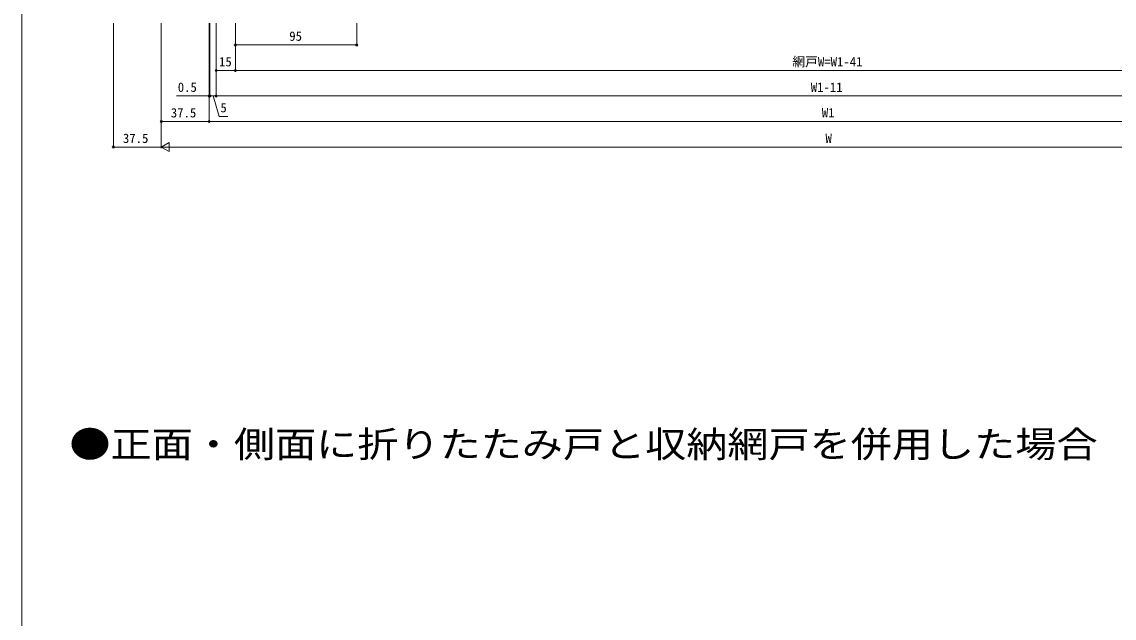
# Model space of a CAD drawing. Units: millimetres, scale not verified. Extents: x -1682 to -296, y -1188 to 1056.
# Drawn here: x -1682 to -827, y -607 to -140 of the extents above; entities that cross this region are included whole.
import ezdxf
from ezdxf.enums import TextEntityAlignment as Align

# ---------------------------------------------------------------- set-up
doc = ezdxf.new("R2010")
doc.units = ezdxf.units.MM
doc.header["$LTSCALE"] = 4
doc.layers.add('0-1_USER1', color=3, linetype='Continuous')
doc.layers.add('0-2_YKK_ZWAK', color=7, linetype='Continuous', lineweight=9)
doc.layers.add('0-7_YKK_D', color=6, linetype='Continuous', lineweight=9)
doc.styles.add('ＭＳ ゴシック', font='')
doc.styles.get('ＭＳ ゴシック').set_extended_font_data('MS Gothic')

msp = doc.modelspace()

# ---------------------------------------------------------------- linework, layer by layer
at = {"layer": '0-2_YKK_ZWAK'}
msp.add_line((-1682, -1188), (-1682, 996), dxfattribs=at)
at = {"layer": '0-7_YKK_D'}
for p, q in [((-1610.312, -140.899), (-1610.312, -238.899)), ((-1572.812, -140.899), (-1572.812, -238.899)), ((-1572.812, -140.899), (-1572.812, -218.899)), ((-1572.812, -140.899), (-1572.812, -238.899)), ((-1535.312, -140.899), (-1535.312, -218.899)), ((-1535.312, -140.899), (-1535.312, -198.899)), ((-1535.312, -140.899), (-1535.312, -218.899)), ((-1534.812, -140.899), (-1534.812, -198.899)), ((-1534.812, -140.899), (-1534.812, -198.899)), ((-1529.812, -140.899), (-1529.812, -198.899)), ((-1529.812, -140.899), (-1529.812, -178.899)), ((-1529.812, -140.899), (-1529.812, -198.899)), ((-1514.812, -140.899), (-1514.812, -178.899)), ((-1514.812, -140.899), (-1514.812, -158.899)), ((-1514.812, -140.899), (-1514.812, -178.899)), ((-1419.812, -140.899), (-1419.812, -158.899)), ((-1514.812, -157.899), (-1419.812, -157.899)), ((-1529.812, -177.899), (-1514.812, -177.899)), ((-1514.812, -177.899), (-585.815, -177.899)), ((-1534.812, -197.899), (-1529.812, -197.899)), ((-1534.812, -197.899), (-1531.412, -197.899)), ((-1532.312, -197.899), (-1527.512, -213.899)), ((-1529.812, -197.899), (-570.815, -197.899)), ((-1535.312, -217.899), (-1572.812, -217.899)), ((-1535.312, -217.899), (-565.312, -217.899)), ((-1527.512, -213.899), (-1520.712, -213.899)), ((-1572.812, -237.899), (-1610.312, -237.899)), ((-1572.812, -237.899), (-1566.749, -234.399)), ((-1572.812, -237.899), (-1560.687, -237.899)), ((-1572.812, -237.899), (-1566.749, -241.399)), ((-1566.749, -241.399), (-1566.749, -234.399)), ((-1565.812, -237.899), (-534.811, -237.899))]:
    msp.add_line(p, q, dxfattribs=at)
msp.add_lwpolyline([(-1534.812, -197.899), (-1535.312, -197.899), (-1560.912, -197.899)], dxfattribs=at)
for centre in [(-1514.812, -157.899), (-1419.812, -157.899), (-1529.812, -177.899), (-1514.812, -177.899), (-1514.812, -177.899), (-1535.312, -197.899), (-1534.812, -197.899), (-1534.812, -197.899), (-1529.812, -197.899), (-1529.812, -197.899), (-1572.812, -217.899), (-1535.312, -217.899), (-1535.312, -217.899), (-1610.312, -237.899)]:
    msp.add_circle(centre, 0.85, dxfattribs=at)

# ---------------------------------------------------------------- texts
at = {"layer": '0-1_USER1', "color": 2, "style": 'ＭＳ ゴシック', "width": 1.15}
msp.add_text('●正面・側面に折りたたみ戸と収納網戸を併用した場合 ', height=20.53, dxfattribs=at).set_placement((-1644.755, -487.134), align=Align.BOTTOM_LEFT)
at = {"layer": '0-7_YKK_D', "color": 4, "style": 'ＭＳ ゴシック'}
for s, p in [('95', (-1472.592, -156.899)), ('15', (-1527.592, -176.899)), ('網戸W=W1-41', (-1078.633, -176.899)), ('0.5', (-1559.912, -196.899)), ('W1-11', (-1064.233, -196.899)), ('5', (-1526.512, -212.899)), ('37.5', (-1565.342, -216.899)), ('W1', (-1055.591, -216.899)), ('37.5', (-1602.842, -236.899)), ('W', (-1052.711, -236.899))]:
    msp.add_text(s, height=7.331, dxfattribs=at).set_placement(p, align=Align.BOTTOM_LEFT)

doc.saveas('drawing.dxf')
